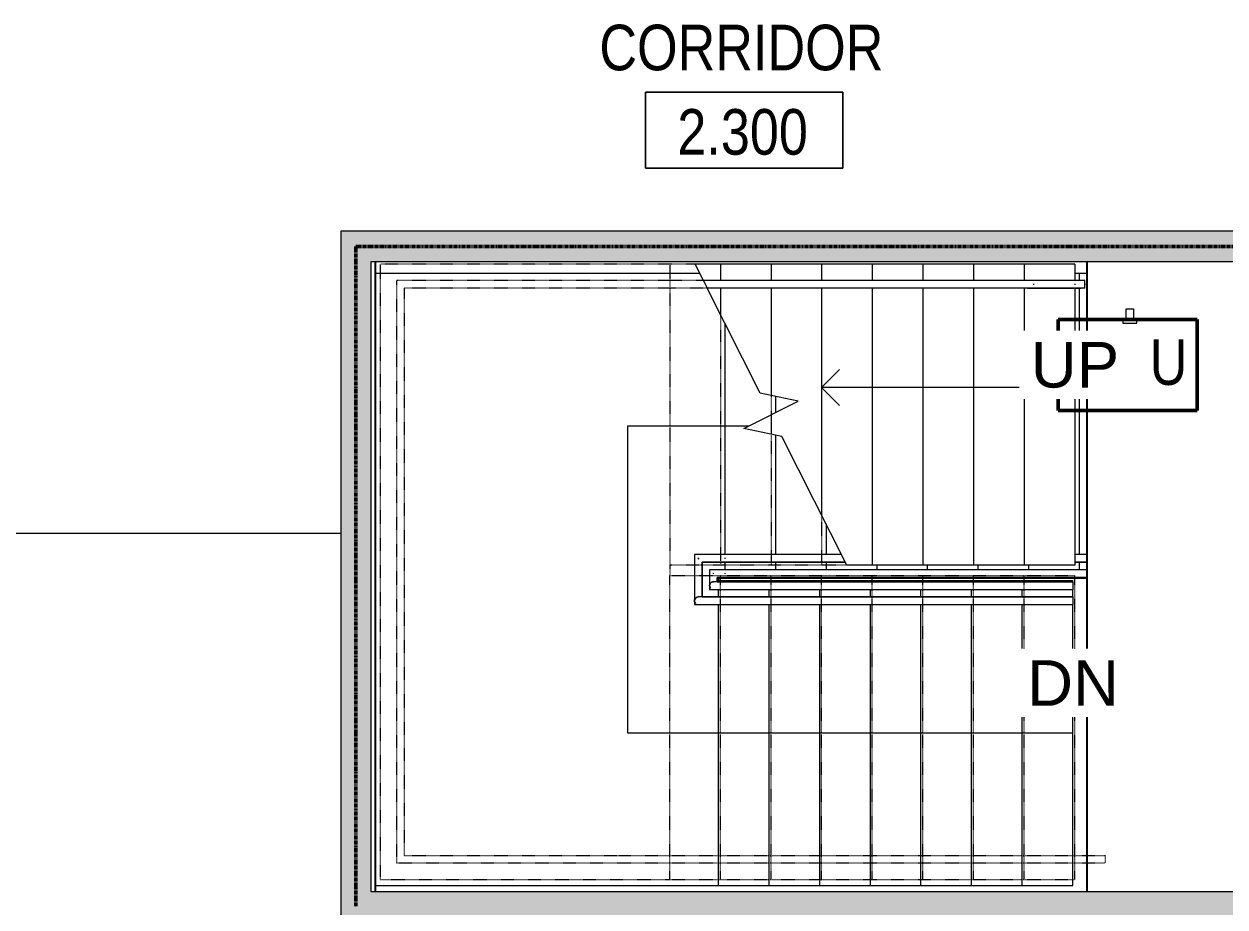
# Model space of a CAD drawing. Header units: inches. Extents: x -3803 to -1421, y -3454 to -210.
# Drawn here: x -3112.4 to -2875.1, y -1163.6 to -989.2 of the extents above; entities that cross this region are included whole.
import ezdxf

# ---------------------------------------------------------------- set-up
doc = ezdxf.new("R2010")
doc.units = ezdxf.units.IN
doc.header["$MEASUREMENT"] = 0
doc.linetypes.add('1 HOUR', pattern=[0.3125, 0.1875, -0.0625, 0, -0.0625])
doc.linetypes.add('Overhead 1_16_', pattern=[0.101562, 0.0625, -0.039062])
for name, color, linetype, lineweight in [('A-ANNO-NOTE', 131, 'Continuous', 13), ('A-AREA-IDEN', 2, 'Continuous', 9), ('A-FLOR', 192, 'Continuous', 13), ('A-FLOR-HRAL', 11, 'Continuous', 13), ('A-GENM', 13, 'Continuous', 9), ('A-WALL-PATT', 111, 'Continuous', 13), ('E-SERT', 181, 'Continuous', 13), ('I-WALL', 2, 'Continuous', 13), ('S-STRS', 31, 'Continuous', 13), ('S-STRS-ANNO', 31, 'Continuous', 13), ('S-STRS-MBND', 31, 'Continuous', 13), ('S-STRS-TEXT', 31, 'Continuous', 13)]:
    doc.layers.add(name, color=color, linetype=linetype, lineweight=lineweight)
doc.styles.add('Arial', font='arial.ttf', dxfattribs={"height": 9})
doc.styles.add('Arial Narrow', font='ARIALN.TTF', dxfattribs={"height": 9})

# ---------------------------------------------------------------- blocks, each defined once
blk = doc.blocks.new('15830016-STRUCT_MARTINEZ-MOORE_CENTRAL_v2018_rvt-1-DIMENSION PLAN - LEVEL 2 _579_ - 2__ - CAD')
at = {"layer": 'A-FLOR', "color": 253, "lineweight": 25}
for p, q in [((-3042.9, -1160.64), (-3042.9, -1036.14)), ((-2902.4, -1036.14), (-2902.4, -1160.64))]:
    blk.add_line(p, q, dxfattribs=at)
blk = doc.blocks.new('SD_DMUr-BSALS - Card Reader-2202790-DIMENSION PLAN - LEVEL 2 _579_ - 2__ - CAD')
at = {"layer": 'E-SERT', "color": 53, "lineweight": 9}
for p, q in [((-2787.52, -987.39), (-2787.52, -985.89)), ((-2787.52, -985.89), (-2785.4, -985.89)), ((-2784.65, -985.27), (-2785.4, -985.27)), ((-2785.4, -985.27), (-2785.4, -988.02)), ((-2784.65, -988.02), (-2784.65, -985.27)), ((-2785.4, -987.39), (-2787.52, -987.39)), ((-2785.4, -988.02), (-2784.65, -988.02))]:
    blk.add_line(p, q, dxfattribs=at)
blk = doc.blocks.new('15830016-ELEC_BSALS_CENTRAL_v2018_rvt-1-DIMENSION PLAN - LEVEL 2 _579_ - 2__ - CAD')
at = {"layer": 'A-ANNO-NOTE', "lineweight": 50}
for p, q in [((-2908.05, -1065.59), (-2908.05, -1047.59)), ((-2908.05, -1047.59), (-2880.6, -1047.59)), ((-2880.6, -1047.59), (-2880.6, -1065.59)), ((-2880.6, -1065.59), (-2908.05, -1065.59))]:
    blk.add_line(p, q, dxfattribs=at)
at = {"color": 250, "lineweight": 9, "rotation": 270.0000000000001}
blk.add_blockref('SD_DMUr-BSALS - Card Reader-2202790-DIMENSION PLAN - LEVEL 2 _579_ - 2__ - CAD', (-1907.25, -3832.99), dxfattribs=at)
at = {"layer": 'A-ANNO-NOTE', "lineweight": 9, "insert": (-2905.98, -1051.5), "char_height": 9, "width": 28.785, "attachment_point": 1, "style": 'Arial Narrow'}
blk.add_mtext('DMU', dxfattribs=at)
blk = doc.blocks.new('Top Rail Type - Top Rail_Internal_-473260-DIMENSION PLAN - LEVEL 2 _579_ - 2__ - CAD')
at = {"layer": 'A-FLOR-HRAL', "lineweight": 9}
for p, q in [((-2974.14, -1097.02), (-2976.9, -1097.02)), ((-2976.9, -1097.02), (-2976.9, -1100.14)), ((-2975.4, -1098.52), (-2974.14, -1098.52)), ((-2975.4, -1099.39), (-2975.4, -1098.52)), ((-2902.4, -1097.02), (-2974.14, -1097.02)), ((-2974.14, -1098.52), (-2902.4, -1098.52)), ((-2905.15, -1099.39), (-2976.15, -1099.39)), ((-2976.15, -1100.89), (-2905.15, -1100.89))]:
    blk.add_line(p, q, dxfattribs=at)
at = {"layer": 'A-FLOR-HRAL', "lineweight": 9, "flags": 128}
for points in [[(-2976.15, -1099.39), (-2976.34, -1099.41), (-2976.52, -1099.49), (-2976.68, -1099.61), (-2976.79, -1099.76), (-2976.87, -1099.94), (-2976.9, -1100.14)], [(-2976.68, -1100.67), (-2976.79, -1100.51), (-2976.87, -1100.33), (-2976.9, -1100.14), (-2976.87, -1099.94), (-2976.79, -1099.76), (-2976.68, -1099.61), (-2976.52, -1099.49), (-2976.34, -1099.41), (-2976.15, -1099.39)], [(-2976.9, -1100.14), (-2976.87, -1100.33), (-2976.79, -1100.51), (-2976.68, -1100.67)], [(-2905.15, -1100.06), (-2905.15, -1100.14), (-2905.15, -1100.21)]]:
    blk.add_lwpolyline(points, dxfattribs=at)
at = {"layer": 'A-FLOR-HRAL', "lineweight": 9}
blk.add_open_spline([(-2976.24, -1097.67), (-2976.22, -1097.69), (-2976.19, -1097.72), (-2976.15, -1097.77), (-2976.1, -1097.81), (-2976.07, -1097.84), (-2976.05, -1097.86)], degree=3, knots=[0.46086968, 0.46086968, 0.46086968, 0.46086968, 0.47916667, 0.5, 0.52083333, 0.53913032, 0.53913032, 0.53913032, 0.53913032], dxfattribs=at)
blk.add_open_spline([(-2973.9, -1097.69), (-2973.9, -1097.72), (-2973.9, -1097.77), (-2973.9, -1097.82), (-2973.9, -1097.84)], degree=3, dxfattribs=at)
blk = doc.blocks.new('Top Rail Type - Top Rail_Internal_-V1-DIMENSION PLAN - LEVEL 2 _579_ - 2__ - CAD')
at = {"layer": 'A-FLOR-HRAL', "lineweight": 9}
for p, q in [((-2976.9, -1097.02), (-2976.9, -1100.89)), ((-2973.9, -1097.02), (-2976.9, -1097.02)), ((-2975.4, -1098.52), (-2975.4, -1099.39)), ((-2973.9, -1098.52), (-2975.4, -1098.52)), ((-2902.4, -1097.02), (-2973.9, -1097.02)), ((-2902.4, -1098.52), (-2973.9, -1098.52)), ((-2976.9, -1100.89), (-2905.15, -1100.89)), ((-2975.4, -1099.39), (-2905.15, -1099.39)), ((-2905.15, -1099.39), (-2905.15, -1100.89))]:
    blk.add_line(p, q, dxfattribs=at)
blk = doc.blocks.new('Handrail Type - Handrail_Internal_-473275-DIMENSION PLAN - LEVEL 2 _579_ - 2__ - CAD')
at = {"layer": 'A-FLOR-HRAL', "lineweight": 9}
for p, q in [((-2974.14, -1094.02), (-2979.9, -1094.02)), ((-2979.9, -1094.02), (-2979.9, -1103.14)), ((-2978.4, -1095.52), (-2974.14, -1095.52)), ((-2978.4, -1102.39), (-2978.4, -1095.52)), ((-2950.84, -1094.02), (-2974.14, -1094.02)), ((-2974.14, -1095.52), (-2950.09, -1095.52)), ((-2902.4, -1094.02), (-2904.77, -1094.02)), ((-2904.77, -1095.52), (-2902.4, -1095.52)), ((-2905.15, -1102.39), (-2979.15, -1102.39)), ((-2979.15, -1103.89), (-2905.15, -1103.89))]:
    blk.add_line(p, q, dxfattribs=at)
at = {"layer": 'A-FLOR-HRAL', "lineweight": 9, "flags": 128}
for points in [[(-2979.15, -1102.39), (-2979.34, -1102.41), (-2979.52, -1102.49), (-2979.68, -1102.61), (-2979.79, -1102.76), (-2979.87, -1102.94), (-2979.9, -1103.14)], [(-2979.68, -1103.67), (-2979.79, -1103.51), (-2979.87, -1103.33), (-2979.9, -1103.14), (-2979.87, -1102.94), (-2979.79, -1102.76), (-2979.68, -1102.61), (-2979.52, -1102.49), (-2979.34, -1102.41), (-2979.15, -1102.39)], [(-2979.9, -1103.14), (-2979.87, -1103.33), (-2979.79, -1103.51), (-2979.68, -1103.67)], [(-2905.15, -1103.06), (-2905.15, -1103.14), (-2905.15, -1103.21)]]:
    blk.add_lwpolyline(points, dxfattribs=at)
at = {"layer": 'A-FLOR-HRAL', "lineweight": 9}
blk.add_open_spline([(-2979.24, -1094.67), (-2979.22, -1094.69), (-2979.19, -1094.72), (-2979.15, -1094.77), (-2979.1, -1094.81), (-2979.07, -1094.84), (-2979.05, -1094.86)], degree=3, knots=[0.46086968, 0.46086968, 0.46086968, 0.46086968, 0.47916667, 0.5, 0.52083333, 0.53913032, 0.53913032, 0.53913032, 0.53913032], dxfattribs=at)
blk.add_open_spline([(-2973.9, -1094.69), (-2973.9, -1094.72), (-2973.9, -1094.77), (-2973.9, -1094.82), (-2973.9, -1094.84)], degree=3, dxfattribs=at)
blk = doc.blocks.new('Handrail Type - Handrail_Internal_-V2-DIMENSION PLAN - LEVEL 2 _579_ - 2__ - CAD')
at = {"layer": 'A-FLOR-HRAL', "lineweight": 9}
for p, q in [((-2979.9, -1094.02), (-2979.9, -1103.89)), ((-2973.9, -1094.02), (-2979.9, -1094.02)), ((-2978.4, -1095.52), (-2978.4, -1102.39)), ((-2973.9, -1095.52), (-2978.4, -1095.52)), ((-2950.84, -1094.02), (-2973.9, -1094.02)), ((-2950.09, -1095.52), (-2973.9, -1095.52)), ((-2902.4, -1094.02), (-2904.77, -1094.02)), ((-2902.4, -1095.52), (-2904.77, -1095.52)), ((-2978.4, -1102.39), (-2905.15, -1102.39)), ((-2905.15, -1102.39), (-2905.15, -1103.89)), ((-2979.9, -1103.89), (-2905.15, -1103.89))]:
    blk.add_line(p, q, dxfattribs=at)
blk = doc.blocks.new('Fire Rating - BSALS _Combined_1 - 1-Hour Fire-3469021-DIMENSION PLAN - LEVEL 2 _579_ - 2__ - CAD')
at = {"layer": 'A-GENM', "linetype": '1 HOUR', "lineweight": 50}
blk.add_line((0, 0), (261.375, 0), dxfattribs=at)
blk = doc.blocks.new('Fire Rating - BSALS _Combined_1 - 1-Hour Fire-3469232-DIMENSION PLAN - LEVEL 2 _579_ - 2__ - CAD')
at = {"layer": 'A-GENM', "linetype": '1 HOUR', "lineweight": 50}
blk.add_line((0, 0), (130.499988, 0), dxfattribs=at)
blk = doc.blocks.new('Handrail Type - Handrail_Internal_-3487651-DIMENSION PLAN - LEVEL 2 _579_ - 2__ - CAD')
at = {"layer": 'A-FLOR-HRAL', "lineweight": 9}
for p, q in [((-2905.02, -1039.9), (-2914.11, -1039.9)), ((-2914.11, -1041.4), (-2905.02, -1041.4)), ((-2912.85, -1040.72), (-2912.85, -1040.57)), ((-2903.52, -1039.9), (-2904.79, -1039.9)), ((-2904.79, -1041.4), (-2903.52, -1041.4))]:
    blk.add_line(p, q, dxfattribs=at)
for points in [[(-2904.77, -1040.57), (-2904.77, -1040.6), (-2904.77, -1040.65), (-2904.77, -1040.7), (-2904.77, -1040.72)], [(-2902.78, -1040.55), (-2902.77, -1040.58), (-2902.77, -1040.65), (-2902.77, -1040.71), (-2902.78, -1040.74)]]:
    blk.add_open_spline(points, degree=3, dxfattribs=at)
blk = doc.blocks.new('Handrail Type - Handrail_Internal_-V104-DIMENSION PLAN - LEVEL 2 _579_ - 2__ - CAD')
at = {"layer": 'A-FLOR-HRAL', "linetype": 'Overhead 1_16_', "lineweight": 9}
for p, q in [((-3038.77, -1039.9), (-3038.77, -1154.95)), ((-2984.77, -1039.9), (-3038.77, -1039.9)), ((-3037.27, -1041.4), (-3037.27, -1153.45)), ((-2984.77, -1041.4), (-3037.27, -1041.4)), ((-2978.13, -1039.9), (-2984.77, -1039.9)), ((-2977.38, -1041.4), (-2984.77, -1041.4)), ((-3038.77, -1154.95), (-2994.77, -1154.95)), ((-3037.27, -1153.45), (-2994.77, -1153.45)), ((-2994.77, -1153.45), (-2904.77, -1153.45)), ((-2994.77, -1154.95), (-2904.77, -1154.95)), ((-2904.77, -1153.45), (-2898.77, -1153.45)), ((-2904.77, -1154.95), (-2898.77, -1154.95)), ((-2898.77, -1153.45), (-2898.77, -1154.95))]:
    blk.add_line(p, q, dxfattribs=at)
at = {"layer": 'A-FLOR-HRAL', "lineweight": 9}
for p, q in [((-2978.13, -1039.9), (-2977.38, -1041.4)), ((-2904.77, -1039.9), (-2978.13, -1039.9)), ((-2904.77, -1041.4), (-2977.38, -1041.4)), ((-2902.77, -1039.9), (-2904.77, -1039.9)), ((-2902.77, -1041.4), (-2904.77, -1041.4)), ((-2902.77, -1041.4), (-2902.77, -1039.9))]:
    blk.add_line(p, q, dxfattribs=at)
blk = doc.blocks.new('Room Tag- BSALS - Room Tag-28050-DIMENSION PLAN - LEVEL 2 _579_ - 2__ - CAD')
at = {"layer": 'A-AREA-IDEN'}
for p, q in [((-0.203125, -0.171875), (-0.203125, -0.015625)), ((-0.203125, -0.015625), (0.203125, -0.015625)), ((0.203125, -0.015625), (-0.203125, -0.015625)), ((-0.203125, -0.015625), (-0.203125, -0.171875)), ((0.203125, -0.015625), (0.203125, -0.171875)), ((0.203125, -0.171875), (0.203125, -0.015625)), ((0.203125, -0.171875), (-0.203125, -0.171875)), ((-0.203125, -0.171875), (0.203125, -0.171875))]:
    blk.add_line(p, q, dxfattribs=at)

msp = doc.modelspace()

# ---------------------------------------------------------------- hatches: boundary and pattern name
at = {"layer": 'A-WALL-PATT', "lineweight": 20}
for points in [[(-3049.4, -1166.64), (-3043.77, -1166.64), (-3043.77, -1030.14), (-3049.77, -1030.14), (-3049.77, -1166.64)], [(-3043.77, -1036.14), (-2851.4, -1036.14), (-2851.4, -1030.14), (-3043.77, -1030.14)], [(-2987.22, -1166.64), (-2865.27, -1166.64), (-2865.27, -1160.64), (-3043.77, -1160.64), (-3043.77, -1166.64), (-3027.94, -1166.64)]]:
    msp.add_hatch(color=10, dxfattribs=at).paths.add_polyline_path(points, flags=0)

# ---------------------------------------------------------------- linework, layer by layer
at = {"layer": 'A-FLOR', "lineweight": 20}
msp.add_line((-3049.77, -1089.89), (-3133.52, -1089.89), dxfattribs=at)
at = {"layer": 'I-WALL', "lineweight": 20}
for p, q in [((-3049.77, -1030.14), (-3049.77, -1166.64)), ((-2838.4, -1030.14), (-3049.77, -1030.14)), ((-3043.77, -1160.64), (-3043.77, -1036.14)), ((-3043.77, -1036.14), (-2838.4, -1036.14)), ((-2865.27, -1160.64), (-3043.77, -1160.64))]:
    msp.add_line(p, q, dxfattribs=at)
at = {"layer": 'S-STRS', "lineweight": 9}
for p, q in [((-2978.13, -1039.9), (-2979.77, -1036.65)), ((-2904.77, -1036.65), (-2979.77, -1036.65)), ((-2974.77, -1036.65), (-2974.77, -1039.9)), ((-2964.77, -1036.65), (-2964.77, -1039.9)), ((-2954.77, -1036.65), (-2954.77, -1039.9)), ((-2944.77, -1036.65), (-2944.77, -1039.9)), ((-2934.77, -1036.65), (-2934.77, -1039.9)), ((-2924.77, -1036.65), (-2924.77, -1039.9)), ((-2914.77, -1036.65), (-2914.77, -1039.9)), ((-2904.77, -1036.65), (-2904.77, -1039.9)), ((-2978.83, -1038.52), (-3042.9, -1038.52)), ((-2902.4, -1038.52), (-2904.77, -1038.52)), ((-2903.9, -1038.52), (-2903.9, -1039.9)), ((-2966.93, -1062.11), (-2977.38, -1041.4)), ((-2974.77, -1041.4), (-2974.77, -1046.56)), ((-2964.77, -1041.4), (-2964.77, -1062.56)), ((-2954.77, -1041.4), (-2954.77, -1086.22)), ((-2944.77, -1041.4), (-2944.77, -1096.14)), ((-2934.77, -1041.4), (-2934.77, -1096.14)), ((-2924.77, -1041.4), (-2924.77, -1096.14)), ((-2914.77, -1041.4), (-2914.77, -1096.14)), ((-2904.77, -1041.4), (-2904.77, -1096.14)), ((-2903.9, -1041.4), (-2903.9, -1094.02)), ((-2973.9, -1048.3), (-2973.9, -1094.02)), ((-2959.41, -1063.69), (-2966.93, -1062.11)), ((-2963.9, -1062.75), (-2963.9, -1065.95)), ((-2970.13, -1069.09), (-2959.41, -1063.69)), ((-2964.77, -1066.39), (-2964.77, -1070.22)), ((-2962.61, -1070.68), (-2970.13, -1069.09)), ((-2963.9, -1070.41), (-2963.9, -1094.02)), ((-2949.77, -1096.14), (-2962.61, -1070.68)), ((-2953.9, -1087.96), (-2953.9, -1094.02)), ((-2973.9, -1095.52), (-2973.9, -1097.02)), ((-2963.9, -1095.52), (-2963.9, -1097.02)), ((-2953.9, -1095.52), (-2953.9, -1097.02)), ((-2904.77, -1096.14), (-2949.77, -1096.14)), ((-2943.9, -1096.14), (-2943.9, -1097.02)), ((-2933.9, -1096.14), (-2933.9, -1097.02)), ((-2923.9, -1096.14), (-2923.9, -1097.02)), ((-2913.9, -1096.14), (-2913.9, -1097.02)), ((-2903.9, -1095.52), (-2903.9, -1097.02)), ((-2973.9, -1098.52), (-2973.9, -1098.77)), ((-2963.9, -1098.52), (-2963.9, -1098.77)), ((-2953.9, -1098.52), (-2953.9, -1098.77)), ((-2943.9, -1098.52), (-2943.9, -1098.77)), ((-2933.9, -1098.52), (-2933.9, -1098.77)), ((-2923.9, -1098.52), (-2923.9, -1098.77)), ((-2913.9, -1098.52), (-2913.9, -1098.77)), ((-2903.9, -1098.52), (-2903.9, -1098.77)), ((-2975.15, -1098.77), (-2975.15, -1099.14)), ((-2973.9, -1098.77), (-2975.15, -1098.77)), ((-2975.15, -1099.39), (-2975.15, -1099.14)), ((-2975.15, -1099.14), (-2905.15, -1099.14)), ((-2975.15, -1102.39), (-2975.15, -1100.89)), ((-2902.4, -1098.77), (-2973.9, -1098.77)), ((-2965.15, -1099.39), (-2965.15, -1099.14)), ((-2965.15, -1102.39), (-2965.15, -1100.89)), ((-2955.15, -1099.39), (-2955.15, -1099.14)), ((-2955.15, -1102.39), (-2955.15, -1100.89)), ((-2945.15, -1099.39), (-2945.15, -1099.14)), ((-2945.15, -1102.39), (-2945.15, -1100.89)), ((-2935.15, -1099.39), (-2935.15, -1099.14)), ((-2935.15, -1102.39), (-2935.15, -1100.89)), ((-2925.15, -1099.39), (-2925.15, -1099.14)), ((-2925.15, -1102.39), (-2925.15, -1100.89)), ((-2915.15, -1099.39), (-2915.15, -1099.14)), ((-2915.15, -1102.39), (-2915.15, -1100.89)), ((-2905.15, -1099.39), (-2905.15, -1099.14)), ((-2905.15, -1102.39), (-2905.15, -1100.89)), ((-2975.15, -1159.39), (-2975.15, -1103.89)), ((-2965.15, -1159.39), (-2965.15, -1103.89)), ((-2955.15, -1159.39), (-2955.15, -1103.89)), ((-2945.15, -1159.39), (-2945.15, -1103.89)), ((-2935.15, -1159.39), (-2935.15, -1103.89)), ((-2925.15, -1159.39), (-2925.15, -1103.89)), ((-2915.15, -1159.39), (-2915.15, -1103.89)), ((-2905.15, -1159.39), (-2905.15, -1103.89)), ((-3042.9, -1159.39), (-2975.15, -1159.39)), ((-2975.15, -1159.39), (-2905.15, -1159.39))]:
    msp.add_line(p, q, dxfattribs=at)
at = {"layer": 'S-STRS-ANNO', "lineweight": 9}
for p, q in [((-2951.23, -1057.49), (-2954.77, -1061.02)), ((-2951.23, -1064.56), (-2954.77, -1061.02)), ((-2904.77, -1061.02), (-2954.77, -1061.02)), ((-2993.15, -1068.64), (-2993.15, -1129.26)), ((-2973.9, -1068.64), (-2993.15, -1068.64)), ((-2969.23, -1068.64), (-2973.9, -1068.64)), ((-2993.15, -1129.26), (-2975.15, -1129.26)), ((-2975.15, -1129.26), (-2905.15, -1129.26))]:
    msp.add_line(p, q, dxfattribs=at)
at = {"layer": 'S-STRS-MBND', "linetype": 'Overhead 1_16_', "lineweight": 9}
for p, q in [((-3042.02, -1036.65), (-3042.02, -1158.2)), ((-2984.77, -1036.65), (-3042.02, -1036.65)), ((-2984.77, -1036.65), (-2984.77, -1096.14)), ((-2979.77, -1036.65), (-2984.77, -1036.65)), ((-2974.77, -1046.56), (-2974.77, -1096.14)), ((-2964.77, -1062.56), (-2964.77, -1066.39)), ((-2964.77, -1070.22), (-2964.77, -1096.14)), ((-2954.77, -1086.22), (-2954.77, -1096.14)), ((-2984.77, -1096.14), (-2984.77, -1098.14)), ((-2949.77, -1096.14), (-2984.77, -1096.14)), ((-2984.77, -1158.2), (-2984.77, -1098.14)), ((-2984.77, -1098.14), (-2904.77, -1098.14)), ((-2974.77, -1158.2), (-2974.77, -1098.14)), ((-2964.77, -1158.2), (-2964.77, -1098.14)), ((-2954.77, -1158.2), (-2954.77, -1098.14)), ((-2944.77, -1158.2), (-2944.77, -1098.14)), ((-2934.77, -1158.2), (-2934.77, -1098.14)), ((-2924.77, -1158.2), (-2924.77, -1098.14)), ((-2914.77, -1158.2), (-2914.77, -1098.14)), ((-2904.77, -1158.2), (-2904.77, -1098.14)), ((-3042.02, -1158.2), (-2984.77, -1158.2)), ((-2984.77, -1158.2), (-2904.77, -1158.2))]:
    msp.add_line(p, q, dxfattribs=at)

# ---------------------------------------------------------------- block references
at = {"lineweight": 5}
for name in ['15830016-STRUCT_MARTINEZ-MOORE_CENTRAL_v2018_rvt-1-DIMENSION PLAN - LEVEL 2 _579_ - 2__ - CAD', '15830016-ELEC_BSALS_CENTRAL_v2018_rvt-1-DIMENSION PLAN - LEVEL 2 _579_ - 2__ - CAD']:
    msp.add_blockref(name, (0, 0), dxfattribs=at)
at = {"layer": 'A-AREA-IDEN', "xscale": 95.99999999999994, "yscale": 95.99999999999994, "zscale": 95.99999999999994}
msp.add_blockref('Room Tag- BSALS - Room Tag-28050-DIMENSION PLAN - LEVEL 2 _579_ - 2__ - CAD', (-2970.07, -1001.16), dxfattribs=at)
at = {"layer": 'A-FLOR-HRAL', "lineweight": 9}
for name in ['Handrail Type - Handrail_Internal_-V104-DIMENSION PLAN - LEVEL 2 _579_ - 2__ - CAD', 'Handrail Type - Handrail_Internal_-3487651-DIMENSION PLAN - LEVEL 2 _579_ - 2__ - CAD', 'Handrail Type - Handrail_Internal_-473275-DIMENSION PLAN - LEVEL 2 _579_ - 2__ - CAD', 'Handrail Type - Handrail_Internal_-V2-DIMENSION PLAN - LEVEL 2 _579_ - 2__ - CAD', 'Top Rail Type - Top Rail_Internal_-473260-DIMENSION PLAN - LEVEL 2 _579_ - 2__ - CAD', 'Top Rail Type - Top Rail_Internal_-V1-DIMENSION PLAN - LEVEL 2 _579_ - 2__ - CAD']:
    msp.add_blockref(name, (0, 0), dxfattribs=at)
at = {"layer": 'A-GENM'}
for name, p, rotation in [('Fire Rating - BSALS _Combined_1 - 1-Hour Fire-3469021-DIMENSION PLAN - LEVEL 2 _579_ - 2__ - CAD', (-2785.4, -1033.14), 180), ('Fire Rating - BSALS _Combined_1 - 1-Hour Fire-3469232-DIMENSION PLAN - LEVEL 2 _579_ - 2__ - CAD', (-3046.77, -1033.14), 269.9999999999998)]:
    msp.add_blockref(name, p, dxfattribs=dict(at, rotation=rotation))

# ---------------------------------------------------------------- texts
at = {"layer": 'A-AREA-IDEN', "char_height": 9, "attachment_point": 1, "style": 'Arial Narrow'}
for s, insert, width in [('CORRIDOR', (-2998.69, -989.35), 69.084), ('2.300', (-2983.29, -1006.02), 31.512)]:
    msp.add_mtext(s, dxfattribs=dict(at, insert=insert, width=width))

# ---------------------------------------------------------------- next in the draw order: texts
at = {"layer": 'S-STRS-TEXT', "lineweight": 9, "char_height": 9, "attachment_point": 1, "line_spacing_factor": 0.941778, "style": 'Arial', "bg_fill": 3, "box_fill_scale": 1.25, "bg_fill_color": 256, "bg_fill_true_color": 13158600, "bg_fill_transparency": 0}
for s, insert, width in [('UP', (-2913.46, -1052.03), 20.851), ('DN', (-2914.19, -1114.89), 21.6986)]:
    msp.add_mtext(s, dxfattribs=dict(at, insert=insert, width=width))

doc.saveas('drawing.dxf')
